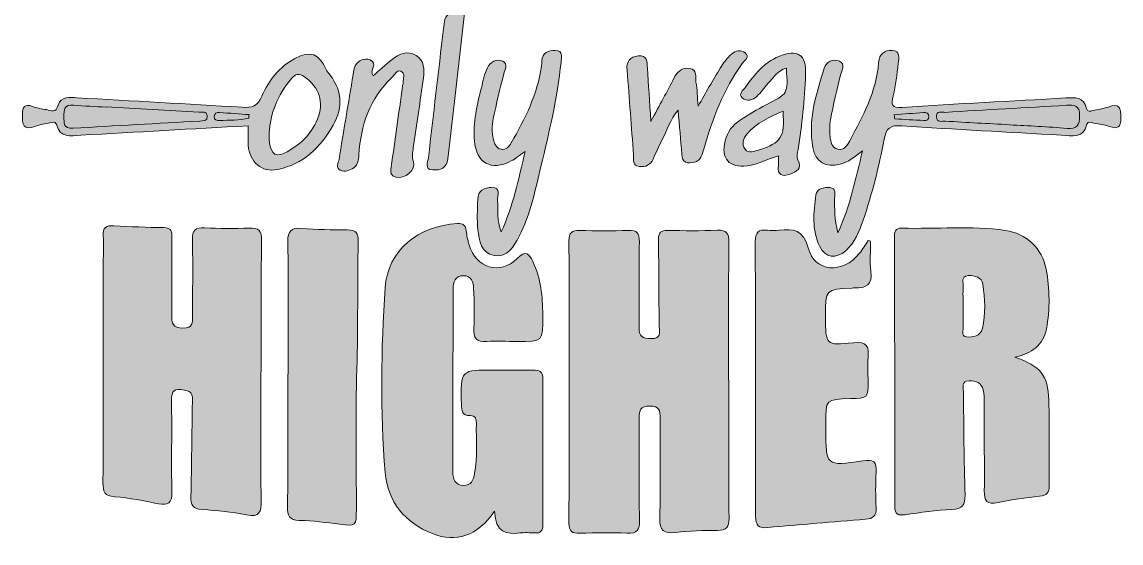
# Model space of a CAD drawing. Extents: x 567 to 1460, y -1404 to -541.
# Drawn here: x 567 to 1460, y -1404 to -980 of the extents above; entities that cross this region are included whole.
import ezdxf

# ---------------------------------------------------------------- set-up
doc = ezdxf.new("R2010")
doc.units = 0
doc.header["$MEASUREMENT"] = 0
doc.layers.add('katman 1', color=7, linetype='Continuous')

# ---------------------------------------------------------------- blocks, each defined once
blk = doc.blocks.new('block 2')
at = {"layer": 'katman 1', "true_color": 0xffffff}
h = blk.add_hatch(color=7, dxfattribs=at)
h.dxf.hatch_style = 2
edge = h.paths.add_edge_path()
edge.add_spline(control_points=[(925.97, -978.09), (921.48, -1017.01), (917.18, -1054.42), (912.82, -1091.83), (911.97, -1099.06), (906.65, -1101.23), (900.58, -1100.73), (893.36, -1100.14), (896.67, -1094.55), (897.09, -1090.85), (901.08, -1055.91), (905.17, -1020.97), (909.35, -986.05), (909.96, -980.94), (909.56, -974.98), (916.22, -972.96), (922.14, -971.16), (927.28, -970.63), (925.97, -978.09)], knot_values=[0, 0, 0, 0, 1, 1, 1, 2, 2, 2, 3, 3, 3, 4, 4, 4, 5, 5, 5, 6, 6, 6, 6], degree=3, periodic=1)
h = blk.add_hatch(color=7, dxfattribs=at)
h.dxf.hatch_style = 2
edge = h.paths.add_edge_path()
edge.add_spline(control_points=[(815.08, -1021.07), (814.63, -1020.56), (814.35, -1019.86), (814.07, -1019.22), (808.32, -1006.21), (801.02, -1003.41), (788.61, -1010.05), (775.87, -1016.87), (767.21, -1027.92), (761.74, -1040.77), (758.23, -1049.01), (753.64, -1050.33), (745.66, -1049.82), (700.99, -1046.98), (656.3, -1044.65), (611.62, -1042.11), (605.48, -1041.76), (598.3, -1040.76), (596.18, -1047.97), (594.17, -1054.77), (590.4, -1052.38), (586.6, -1051.73), (582.76, -1051.06), (578.83, -1050.46), (575.2, -1049.12), (568.56, -1046.67), (567.33, -1049.56), (567.06, -1055.53), (566.69, -1063.77), (567.69, -1069.12), (577.93, -1065.12), (581.52, -1063.71), (585.49, -1063.17), (589.33, -1062.55), (591.12, -1062.27), (593.78, -1060.51), (594.64, -1063.75), (597.61, -1075.06), (606.38, -1072.99), (614.47, -1072.54), (659.82, -1069.97), (705.16, -1067.39), (750.61, -1064.81), (750.61, -1070.94), (750.33, -1075.9), (750.66, -1080.83), (751.57, -1094.18), (761.53, -1103.03), (774.44, -1100.38), (795.27, -1096.09), (809.53, -1082.38), (819.61, -1064.41), (828.14, -1049.22), (826.78, -1034.46), (815.08, -1021.07)], knot_values=[0, 0, 0, 0, 1, 1, 1, 2, 2, 2, 3, 3, 3, 4, 4, 4, 5, 5, 5, 6, 6, 6, 7, 7, 7, 8, 8, 8, 9, 9, 9, 10, 10, 10, 11, 11, 11, 12, 12, 12, 13, 13, 13, 14, 14, 14, 15, 15, 15, 16, 16, 16, 17, 17, 17, 18, 18, 18, 18], degree=3, periodic=1)
edge = h.paths.add_edge_path()
edge.add_spline(control_points=[(806.84, -1059.56), (801.65, -1072.33), (791.89, -1081.07), (779.95, -1087.13), (771.51, -1091.42), (767.29, -1086.39), (767.58, -1070.75), (768.35, -1055.47), (774.41, -1039.98), (785.78, -1026.47), (789.13, -1022.48), (791.93, -1022.01), (796.36, -1025.06), (808.21, -1033.24), (812.42, -1045.85), (806.84, -1059.56)], knot_values=[0, 0, 0, 0, 1, 1, 1, 2, 2, 2, 3, 3, 3, 4, 4, 4, 5, 5, 5, 5], degree=3, periodic=1)
h = blk.add_hatch(color=7, dxfattribs=at)
h.dxf.hatch_style = 2
edge = h.paths.add_edge_path()
edge.add_spline(control_points=[(852.12, -1024.33), (856.99, -1020.05), (862.05, -1015.25), (867.48, -1010.94), (873.33, -1006.31), (880.11, -1003.41), (887.13, -1007.72), (893.81, -1011.8), (893.93, -1019.05), (893, -1025.88), (890.41, -1044.86), (887.43, -1063.79), (884.75, -1082.76), (884.23, -1086.47), (883.46, -1089.89), (884.89, -1094.07), (887.14, -1100.61), (877.65, -1108.49), (870.75, -1106.68), (866.09, -1105.46), (866.23, -1102.25), (866.8, -1098.35), (869.97, -1076.58), (872.95, -1054.78), (875.99, -1032.99), (876.14, -1031.94), (876.53, -1030.88), (876.47, -1029.84), (876.28, -1026.55), (878.79, -1022), (874.52, -1020.43), (871.1, -1019.16), (869.62, -1023.59), (867.39, -1025.68), (849.25, -1042.7), (842.12, -1064.41), (840.49, -1088.5), (840.23, -1092.37), (840.18, -1096.42), (836.35, -1098.93), (832.96, -1101.15), (829.22, -1102.89), (825.4, -1100.85), (821.55, -1098.79), (823.94, -1095.2), (824.42, -1092.25), (828.2, -1069.19), (832.02, -1046.14), (835.87, -1023.09), (836.27, -1020.68), (836.45, -1018), (837.64, -1015.98), (840.29, -1011.51), (845.1, -1009.59), (849.59, -1011.28), (856.89, -1014.03), (848.43, -1020.24), (852.12, -1024.33)], knot_values=[0, 0, 0, 0, 1, 1, 1, 2, 2, 2, 3, 3, 3, 4, 4, 4, 5, 5, 5, 6, 6, 6, 7, 7, 7, 8, 8, 8, 9, 9, 9, 10, 10, 10, 11, 11, 11, 12, 12, 12, 13, 13, 13, 14, 14, 14, 15, 15, 15, 16, 16, 16, 17, 17, 17, 18, 18, 18, 19, 19, 19, 19], degree=3, periodic=1)
h = blk.add_hatch(color=7, dxfattribs=at)
h.dxf.hatch_style = 2
edge = h.paths.add_edge_path()
edge.add_spline(control_points=[(956.31, -1151.15), (965.91, -1129.84), (970.26, -1108.45), (975.74, -1085.74), (971.03, -1088.95), (967.86, -1091.6), (964.29, -1093.47), (948.1, -1101.92), (935.87, -1095.21), (934.47, -1077.03), (933.33, -1062.3), (936.41, -1048.04), (940.13, -1033.91), (941.57, -1028.43), (942.57, -1022.66), (945.06, -1017.66), (947.35, -1013.08), (952.15, -1009.87), (957.48, -1012.44), (962.35, -1014.79), (959.21, -1019.04), (958.3, -1022.72), (955.3, -1034.77), (952.34, -1046.85), (949.79, -1059), (948.63, -1064.56), (948.5, -1070.37), (949.93, -1075.95), (950.8, -1079.34), (951.96, -1083.05), (956.08, -1083.94), (960.43, -1084.88), (962.74, -1081.51), (964.44, -1078.58), (975.7, -1059.19), (985.66, -1039.24), (988.94, -1016.67), (989.15, -1015.27), (989.18, -1013.84), (989.25, -1012.42), (989.57, -1005.35), (994.72, -1003.38), (1000.23, -1003.52), (1006.84, -1003.68), (1005.26, -1009.48), (1004.88, -1013.3), (1001.97, -1041.99), (995.26, -1069.98), (988.54, -1097.93), (983.9, -1117.22), (980.05, -1136.83), (970.73, -1154.65), (966.41, -1162.91), (961.62, -1172.19), (950.45, -1170.23), (939.71, -1168.35), (938.23, -1158.21), (937.31, -1149.35), (936.48, -1141.27), (936.91, -1133.03), (937.11, -1124.87), (937.28, -1117.57), (942.43, -1114.9), (948.6, -1115.06), (956.3, -1115.25), (953.05, -1121.6), (953.32, -1125.6), (953.88, -1133.65), (952.51, -1141.89), (956.31, -1151.15)], knot_values=[0, 0, 0, 0, 1, 1, 1, 2, 2, 2, 3, 3, 3, 4, 4, 4, 5, 5, 5, 6, 6, 6, 7, 7, 7, 8, 8, 8, 9, 9, 9, 10, 10, 10, 11, 11, 11, 12, 12, 12, 13, 13, 13, 14, 14, 14, 15, 15, 15, 16, 16, 16, 17, 17, 17, 18, 18, 18, 19, 19, 19, 20, 20, 20, 21, 21, 21, 22, 22, 22, 23, 23, 23, 23], degree=3, periodic=1)
h = blk.add_hatch(color=7, dxfattribs=at)
h.dxf.hatch_style = 2
edge = h.paths.add_edge_path()
edge.add_spline(control_points=[(1077.95, -1061.24), (1085.13, -1047.82), (1091.13, -1037.04), (1096.67, -1026.03), (1099.39, -1020.61), (1103.31, -1017.48), (1109.24, -1018.2), (1116.13, -1019.04), (1113.79, -1025.31), (1114.52, -1029.33), (1115.59, -1035.22), (1115.68, -1041.28), (1116.32, -1048.89), (1122.71, -1037.79), (1128.22, -1027.76), (1134.2, -1018.02), (1136.77, -1013.83), (1139.93, -1009.85), (1143.51, -1006.49), (1146.51, -1003.67), (1151.29, -1003.07), (1154.41, -1005.55), (1158.73, -1008.97), (1153.86, -1011.81), (1152.11, -1014.26), (1137.04, -1035.39), (1127.93, -1059.18), (1120.86, -1083.87), (1119.57, -1088.4), (1118.68, -1093.13), (1113.25, -1094.41), (1107.79, -1095.69), (1103.39, -1095.37), (1102.96, -1087.89), (1102.31, -1076.54), (1101.11, -1065.22), (1099.99, -1052.07), (1093.64, -1060.08), (1090.86, -1068.62), (1086.88, -1076.4), (1084.29, -1081.44), (1082.15, -1086.72), (1079.73, -1091.85), (1077.49, -1096.62), (1073.53, -1098.54), (1068.46, -1097.96), (1062.52, -1097.28), (1064.14, -1092.36), (1063.86, -1088.82), (1062.02, -1065.78), (1060.51, -1042.71), (1058.49, -1019.69), (1057.86, -1012.41), (1060.94, -1008.82), (1067.63, -1008.08), (1075.21, -1007.24), (1074.81, -1012.83), (1075.11, -1017.96), (1075.88, -1031.41), (1076.86, -1044.85), (1077.95, -1061.24)], knot_values=[0, 0, 0, 0, 1, 1, 1, 2, 2, 2, 3, 3, 3, 4, 4, 4, 5, 5, 5, 6, 6, 6, 7, 7, 7, 8, 8, 8, 9, 9, 9, 10, 10, 10, 11, 11, 11, 12, 12, 12, 13, 13, 13, 14, 14, 14, 15, 15, 15, 16, 16, 16, 17, 17, 17, 18, 18, 18, 19, 19, 19, 20, 20, 20, 20], degree=3, periodic=1)
h = blk.add_hatch(color=7, dxfattribs=at)
h.dxf.hatch_style = 2
edge = h.paths.add_edge_path()
edge.add_spline(control_points=[(1203.65, -1023.28), (1204.36, -1006.88), (1197.14, -1002.04), (1181.83, -1008.46), (1169.88, -1013.48), (1161.98, -1023.17), (1154.82, -1033.43), (1153.04, -1035.98), (1148.45, -1039.11), (1152.27, -1042.39), (1155.72, -1045.35), (1160.65, -1043.99), (1163.96, -1041), (1167.35, -1037.93), (1169.82, -1033.88), (1173, -1030.56), (1177.46, -1025.91), (1180.86, -1019.84), (1188.01, -1017.97), (1189.47, -1039), (1189.39, -1038.84), (1171.49, -1047.85), (1164.23, -1051.51), (1157.25, -1055.79), (1150.46, -1060.27), (1144.39, -1064.27), (1140.05, -1069.81), (1138.23, -1077.12), (1134.63, -1091.5), (1141.54, -1099.26), (1156.19, -1097.43), (1165.11, -1096.31), (1172.9, -1091.77), (1181.65, -1089.23), (1181.65, -1092.06), (1181.93, -1094.56), (1181.6, -1096.97), (1180.48, -1105.17), (1184.68, -1106.53), (1191.05, -1104.07), (1196.02, -1102.14), (1201.22, -1099.93), (1197.44, -1092.45), (1196.32, -1090.23), (1197.13, -1086.83), (1197.59, -1084.05), (1200.92, -1063.92), (1202.77, -1043.64), (1203.65, -1023.28)], knot_values=[0, 0, 0, 0, 1, 1, 1, 2, 2, 2, 3, 3, 3, 4, 4, 4, 5, 5, 5, 6, 6, 6, 7, 7, 7, 8, 8, 8, 9, 9, 9, 10, 10, 10, 11, 11, 11, 12, 12, 12, 13, 13, 13, 14, 14, 14, 15, 15, 15, 16, 16, 16, 16], degree=3, periodic=1)
edge = h.paths.add_edge_path()
edge.add_spline(control_points=[(1165.28, -1084.56), (1161.61, -1085.73), (1157.51, -1087.71), (1154.58, -1083.94), (1151.23, -1079.63), (1153.06, -1075.01), (1156.13, -1071.39), (1163.86, -1062.27), (1174.58, -1057.79), (1185.31, -1052.88), (1186.66, -1074.6), (1184.07, -1078.61), (1165.28, -1084.56)], knot_values=[0, 0, 0, 0, 1, 1, 1, 2, 2, 2, 3, 3, 3, 4, 4, 4, 4], degree=3, periodic=1)
h = blk.add_hatch(color=7, dxfattribs=at)
h.dxf.hatch_style = 2
edge = h.paths.add_edge_path()
edge.add_spline(control_points=[(1229.91, -1151.84), (1240.07, -1129.65), (1244.28, -1107.92), (1250.01, -1085.08), (1243.49, -1090.02), (1238.41, -1094.48), (1231.7, -1096.1), (1219.86, -1098.97), (1211.76, -1094.49), (1209.57, -1082.58), (1205.43, -1060.08), (1212.32, -1038.88), (1218.88, -1017.87), (1220.36, -1013.13), (1225.97, -1009.86), (1231.17, -1012.29), (1236.53, -1014.79), (1232.95, -1019.58), (1232.02, -1023.54), (1229.18, -1035.63), (1226.25, -1047.72), (1223.87, -1059.91), (1223, -1064.36), (1223.16, -1069.12), (1223.57, -1073.67), (1223.96, -1077.92), (1225.08, -1082.73), (1229.88, -1083.88), (1234.96, -1085.08), (1237.53, -1080.68), (1239.51, -1077.01), (1250.29, -1057), (1261.36, -1037), (1262.96, -1013.66), (1263.48, -1006.21), (1267.85, -1003.28), (1273.98, -1003.52), (1280.92, -1003.79), (1279.51, -1009.93), (1279.01, -1014.23), (1278, -1023.05), (1276.93, -1031.94), (1274.78, -1040.52), (1272.94, -1047.82), (1273.58, -1050.41), (1282.18, -1049.86), (1326.53, -1047), (1370.93, -1044.77), (1415.3, -1042.2), (1422.72, -1041.77), (1429.88, -1041.17), (1432.1, -1050.7), (1432.83, -1053.86), (1434.93, -1052.98), (1437.03, -1052.48), (1441.18, -1051.49), (1445.53, -1051.07), (1449.48, -1049.58), (1458.86, -1046.06), (1460.06, -1050.39), (1459.98, -1058.54), (1459.9, -1066.37), (1457.34, -1067.85), (1450.44, -1065.35), (1446.47, -1063.91), (1442.16, -1063.38), (1437.97, -1062.59), (1436, -1062.22), (1433, -1060.97), (1432.36, -1063.61), (1429.35, -1076.01), (1419.89, -1072.88), (1411.72, -1072.43), (1368.4, -1070.05), (1325.07, -1067.83), (1281.8, -1064.84), (1272.56, -1064.2), (1269.17, -1066.74), (1267.49, -1075.75), (1263.33, -1098.09), (1257.78, -1120.16), (1250.39, -1141.69), (1247.26, -1150.78), (1243.68, -1159.76), (1236.24, -1166.37), (1228.4, -1173.33), (1219.64, -1172.16), (1215.1, -1162.87), (1208.55, -1149.48), (1210.12, -1135.03), (1212.09, -1120.96), (1212.82, -1115.81), (1218.67, -1114.73), (1223.4, -1115.09), (1228.75, -1115.5), (1227.33, -1119.98), (1227.28, -1123.36), (1227.13, -1132.15), (1227.07, -1140.93), (1229.91, -1151.84)], knot_values=[0, 0, 0, 0, 1, 1, 1, 2, 2, 2, 3, 3, 3, 4, 4, 4, 5, 5, 5, 6, 6, 6, 7, 7, 7, 8, 8, 8, 9, 9, 9, 10, 10, 10, 11, 11, 11, 12, 12, 12, 13, 13, 13, 14, 14, 14, 15, 15, 15, 16, 16, 16, 17, 17, 17, 18, 18, 18, 19, 19, 19, 20, 20, 20, 21, 21, 21, 22, 22, 22, 23, 23, 23, 24, 24, 24, 25, 25, 25, 26, 26, 26, 27, 27, 27, 28, 28, 28, 29, 29, 29, 30, 30, 30, 31, 31, 31, 32, 32, 32, 33, 33, 33, 33], degree=3, periodic=1)
at = {"layer": 'katman 1', "true_color": 0x209537}
h = blk.add_hatch(color=104, dxfattribs=at)
h.dxf.hatch_style = 2
edge = h.paths.add_edge_path()
edge.add_spline(control_points=[(635.14, -1049.37), (660.29, -1050.84), (685.45, -1052.28), (710.6, -1053.85), (713.1, -1054.01), (716.95, -1052.59), (717.28, -1056.94), (717.6, -1061.16), (714.06, -1060.83), (711.28, -1060.99), (676.91, -1062.95), (642.54, -1064.78), (608.18, -1066.9), (600.27, -1067.39), (600.94, -1062.46), (600.8, -1057.3), (600.64, -1051.72), (601.05, -1047.32), (608.56, -1048.03), (617.39, -1048.86), (626.26, -1049.17), (635.12, -1049.71), (635.12, -1049.59), (635.13, -1049.48), (635.14, -1049.37)], knot_values=[0, 0, 0, 0, 1, 1, 1, 2, 2, 2, 3, 3, 3, 4, 4, 4, 5, 5, 5, 6, 6, 6, 7, 7, 7, 8, 8, 8, 8], degree=3, periodic=1)
at = {"layer": 'katman 1', "true_color": 0x5a5859}
h = blk.add_hatch(color=251, dxfattribs=at)
h.dxf.hatch_style = 2
edge = h.paths.add_edge_path()
edge.add_spline(control_points=[(751.03, -1058.7), (743.28, -1060.63), (735.27, -1060.27), (727.34, -1060.54), (725.17, -1060.61), (722.9, -1060.23), (722.95, -1057.32), (723, -1054.53), (725.12, -1053.95), (727.37, -1054.09), (735.34, -1054.6), (743.3, -1055.22), (751.27, -1055.8), (751.19, -1056.77), (751.11, -1057.73), (751.03, -1058.7)], knot_values=[0, 0, 0, 0, 1, 1, 1, 2, 2, 2, 3, 3, 3, 4, 4, 4, 5, 5, 5, 5], degree=3, periodic=1)
at = {"layer": 'katman 1', "true_color": 0x525252}
h = blk.add_hatch(color=251, dxfattribs=at)
h.dxf.hatch_style = 2
edge = h.paths.add_edge_path()
edge.add_spline(control_points=[(1275.73, -1055.83), (1283.66, -1055.25), (1291.58, -1054.66), (1299.51, -1054.12), (1301.76, -1053.97), (1303.77, -1054.43), (1303.91, -1057.26), (1304.05, -1060.18), (1302.06, -1060.69), (1299.76, -1060.56), (1291.87, -1060.13), (1283.98, -1059.64), (1276.09, -1059.17), (1275.97, -1058.06), (1275.85, -1056.94), (1275.73, -1055.83)], knot_values=[0, 0, 0, 0, 1, 1, 1, 2, 2, 2, 3, 3, 3, 4, 4, 4, 5, 5, 5, 5], degree=3, periodic=1)
at = {"layer": 'katman 1', "true_color": 0x1e9436}
h = blk.add_hatch(color=104, dxfattribs=at)
h.dxf.hatch_style = 2
edge = h.paths.add_edge_path()
edge.add_spline(control_points=[(1369.49, -1063.95), (1352.15, -1063.02), (1334.8, -1062.2), (1317.47, -1061.07), (1314.8, -1060.89), (1310.33, -1062.78), (1310.05, -1057.63), (1309.76, -1052.16), (1314.31, -1054.07), (1316.97, -1053.91), (1349.87, -1051.92), (1382.79, -1050.14), (1415.68, -1048.14), (1422.15, -1047.75), (1426.48, -1048.17), (1426.39, -1056.72), (1426.31, -1064.42), (1424.48, -1067.68), (1416.17, -1066.94), (1400.64, -1065.56), (1385.05, -1064.98), (1369.48, -1064.06), (1369.48, -1064.03), (1369.48, -1063.99), (1369.49, -1063.95)], knot_values=[0, 0, 0, 0, 1, 1, 1, 2, 2, 2, 3, 3, 3, 4, 4, 4, 5, 5, 5, 6, 6, 6, 7, 7, 7, 8, 8, 8, 8], degree=3, periodic=1)
at = {"layer": 'katman 1', "true_color": 0x1c9532}
h = blk.add_hatch(color=104, dxfattribs=at)
h.dxf.hatch_style = 2
edge = h.paths.add_edge_path()
edge.add_spline(control_points=[(760.92, -1264.94), (760.92, -1299.8), (760.71, -1334.66), (761.07, -1369.51), (761.16, -1378.48), (760.22, -1383.47), (749.1, -1381.15), (737.34, -1378.7), (725.22, -1377.52), (713.21, -1376.86), (705.39, -1376.44), (703.83, -1372.89), (703.99, -1366.07), (704.6, -1340.49), (704.83, -1314.9), (705.24, -1289.31), (705.32, -1284.54), (705.62, -1280.75), (698.7, -1279.67), (690.72, -1278.42), (688.05, -1279.71), (688.22, -1288.35), (688.72, -1313.24), (687.99, -1338.15), (688.52, -1363.04), (688.7, -1371.85), (685.2, -1373.37), (677.75, -1372.04), (665.89, -1369.92), (654.04, -1367.34), (642.07, -1366.45), (633.72, -1365.83), (632.51, -1362.22), (632.54, -1355.02), (632.8, -1295.26), (632.74, -1235.5), (632.77, -1175.75), (632.78, -1168.63), (633.14, -1161.5), (632.69, -1154.41), (632.26, -1147.63), (635.18, -1145.75), (641.48, -1146.11), (654.95, -1146.89), (668.45, -1147.47), (681.94, -1147.61), (688.18, -1147.67), (688.63, -1151.04), (688.6, -1155.81), (688.48, -1176.79), (688.69, -1197.78), (688.37, -1218.76), (688.27, -1225.5), (689.37, -1229.05), (697.42, -1229.27), (705.93, -1229.5), (705.4, -1224.85), (705.38, -1219.21), (705.3, -1198.58), (705.7, -1177.94), (705.26, -1157.32), (705.1, -1149.73), (707.62, -1147.47), (715.01, -1147.83), (727.08, -1148.42), (739.21, -1148.53), (751.27, -1147.97), (759.27, -1147.6), (761.52, -1150.21), (761.42, -1158.23), (760.98, -1193.8), (761.23, -1229.37), (761.23, -1264.94), (761.13, -1264.94), (761.02, -1264.94), (760.92, -1264.94)], knot_values=[0, 0, 0, 0, 1, 1, 1, 2, 2, 2, 3, 3, 3, 4, 4, 4, 5, 5, 5, 6, 6, 6, 7, 7, 7, 8, 8, 8, 9, 9, 9, 10, 10, 10, 11, 11, 11, 12, 12, 12, 13, 13, 13, 14, 14, 14, 15, 15, 15, 16, 16, 16, 17, 17, 17, 18, 18, 18, 19, 19, 19, 20, 20, 20, 21, 21, 21, 22, 22, 22, 23, 23, 23, 24, 24, 24, 25, 25, 25, 25], degree=3, periodic=1)
at = {"layer": 'katman 1', "true_color": 0x1c9533}
h = blk.add_hatch(color=104, dxfattribs=at)
h.dxf.hatch_style = 2
edge = h.paths.add_edge_path()
edge.add_spline(control_points=[(782.99, -1266.76), (782.99, -1230.84), (783.24, -1194.92), (782.81, -1159.01), (782.7, -1150.4), (785.51, -1147.63), (793.86, -1148.24), (806.25, -1149.14), (818.69, -1149.69), (831.1, -1149.52), (838.36, -1149.42), (840.17, -1152.19), (840.01, -1158.92), (839.2, -1193.39), (840, -1227.86), (838.92, -1262.34), (837.73, -1300.36), (838.57, -1338.44), (838.5, -1376.49), (838.47, -1390.25), (838.1, -1390.43), (824.93, -1388.8), (814.02, -1387.44), (803.08, -1385.79), (792.14, -1385.6), (783.69, -1385.45), (782.49, -1381.84), (782.56, -1374.51), (782.89, -1338.59), (782.71, -1302.68), (782.71, -1266.76), (782.8, -1266.76), (782.89, -1266.76), (782.99, -1266.76)], knot_values=[0, 0, 0, 0, 1, 1, 1, 2, 2, 2, 3, 3, 3, 4, 4, 4, 5, 5, 5, 6, 6, 6, 7, 7, 7, 8, 8, 8, 9, 9, 9, 10, 10, 10, 11, 11, 11, 11], degree=3, periodic=1)
h = blk.add_hatch(color=104, dxfattribs=at)
h.dxf.hatch_style = 2
edge = h.paths.add_edge_path()
edge.add_spline(control_points=[(950.9, -1378.23), (936.42, -1398.47), (919.9, -1404.03), (900.3, -1396.37), (877.93, -1387.62), (863.93, -1370.57), (861.91, -1346.75), (857.66, -1296.72), (858.64, -1246.53), (861.89, -1196.46), (863.87, -1166.03), (888.83, -1146.13), (920.73, -1144.29), (924.88, -1144.05), (927.44, -1145.42), (927.85, -1150.11), (928.18, -1153.97), (929.04, -1157.83), (930.11, -1161.57), (935.53, -1180.45), (955.4, -1186.58), (969.19, -1172.73), (976.32, -1165.57), (978.86, -1168.85), (981.9, -1175.16), (988.57, -1188.93), (989.86, -1203.7), (990.01, -1218.76), (990.23, -1240.35), (990.41, -1240.35), (969.04, -1240.22), (960.86, -1240.17), (952.62, -1239.5), (944.5, -1240.2), (935.62, -1240.98), (933.65, -1237.21), (934.06, -1229.17), (934.61, -1218.53), (934.31, -1207.81), (933.83, -1197.16), (933.61, -1192.12), (932.22, -1186.67), (925.61, -1186.69), (918.54, -1186.7), (917.1, -1191.89), (917.1, -1197.76), (917.05, -1247.23), (917, -1296.7), (916.96, -1346.17), (916.96, -1352.07), (918.59, -1357.08), (925.57, -1357.25), (931.85, -1357.4), (933.61, -1353.03), (934.59, -1347.52), (936.97, -1334.07), (935.76, -1320.55), (936.04, -1307.06), (936.11, -1303.58), (935.41, -1300.24), (931.11, -1300.36), (924.42, -1300.54), (924.04, -1296.6), (923.9, -1291.39), (923.16, -1263.17), (923.06, -1263.18), (951.19, -1263.42), (961.51, -1263.51), (971.83, -1263.69), (982.15, -1263.55), (987.16, -1263.48), (990.15, -1264.45), (990.13, -1270.49), (989.94, -1310), (989.95, -1349.5), (990.04, -1389.01), (990.05, -1393.96), (988.38, -1396.23), (983.25, -1395.87), (979.35, -1395.59), (975.38, -1395.44), (971.51, -1395.86), (960.52, -1397.04), (951.35, -1395.77), (950.9, -1378.23)], knot_values=[0, 0, 0, 0, 1, 1, 1, 2, 2, 2, 3, 3, 3, 4, 4, 4, 5, 5, 5, 6, 6, 6, 7, 7, 7, 8, 8, 8, 9, 9, 9, 10, 10, 10, 11, 11, 11, 12, 12, 12, 13, 13, 13, 14, 14, 14, 15, 15, 15, 16, 16, 16, 17, 17, 17, 18, 18, 18, 19, 19, 19, 20, 20, 20, 21, 21, 21, 22, 22, 22, 23, 23, 23, 24, 24, 24, 25, 25, 25, 26, 26, 26, 27, 27, 27, 28, 28, 28, 28], degree=3, periodic=1)
h = blk.add_hatch(color=104, dxfattribs=at)
h.dxf.hatch_style = 2
edge = h.paths.add_edge_path()
edge.add_spline(control_points=[(1141.29, -1271.7), (1141.29, -1309.06), (1141.12, -1346.42), (1141.44, -1383.78), (1141.5, -1391.03), (1139.62, -1393.8), (1131.99, -1393.73), (1120.65, -1393.61), (1109.26, -1394.38), (1097.95, -1395.45), (1088.79, -1396.31), (1084.76, -1394.27), (1085.08, -1383.67), (1085.89, -1356.65), (1085.23, -1329.59), (1085.42, -1302.55), (1085.46, -1296.39), (1084.86, -1292.62), (1077, -1292.7), (1069.49, -1292.79), (1068.28, -1295.99), (1068.34, -1302.41), (1068.59, -1330.16), (1068.2, -1357.92), (1068.64, -1385.66), (1068.77, -1393.48), (1066.82, -1396.38), (1058.59, -1395.97), (1045.82, -1395.34), (1032.98, -1395.68), (1020.18, -1396.07), (1014.04, -1396.25), (1011.27, -1394.75), (1011.29, -1387.86), (1011.5, -1311.36), (1011.5, -1234.86), (1011.32, -1158.36), (1011.3, -1151.65), (1013.69, -1149.81), (1020.01, -1149.98), (1033.16, -1150.34), (1046.35, -1150.46), (1059.49, -1149.91), (1066.69, -1149.61), (1068.63, -1152.21), (1068.53, -1159.06), (1068.2, -1182.19), (1068.68, -1205.32), (1068.26, -1228.44), (1068.12, -1236.15), (1070.97, -1237.99), (1078.18, -1237.88), (1086.23, -1237.76), (1084.84, -1233.53), (1084.73, -1228.12), (1084.24, -1204.29), (1084.39, -1180.46), (1084.11, -1156.63), (1084.05, -1151.37), (1086.43, -1149.92), (1091.24, -1149.97), (1104.75, -1150.11), (1118.29, -1150.37), (1131.79, -1149.8), (1139.48, -1149.47), (1141.33, -1152.35), (1141.27, -1159.62), (1140.95, -1196.98), (1141.12, -1234.34), (1141.12, -1271.7), (1141.18, -1271.7), (1141.23, -1271.7), (1141.29, -1271.7)], knot_values=[0, 0, 0, 0, 1, 1, 1, 2, 2, 2, 3, 3, 3, 4, 4, 4, 5, 5, 5, 6, 6, 6, 7, 7, 7, 8, 8, 8, 9, 9, 9, 10, 10, 10, 11, 11, 11, 12, 12, 12, 13, 13, 13, 14, 14, 14, 15, 15, 15, 16, 16, 16, 17, 17, 17, 18, 18, 18, 19, 19, 19, 20, 20, 20, 21, 21, 21, 22, 22, 22, 23, 23, 23, 24, 24, 24, 24], degree=3, periodic=1)
h = blk.add_hatch(color=104, dxfattribs=at)
h.dxf.hatch_style = 2
edge = h.paths.add_edge_path()
edge.add_spline(control_points=[(1256.54, -1158.7), (1256.54, -1166.83), (1255.71, -1175.07), (1256.74, -1183.08), (1258.13, -1193.86), (1253.02, -1196.93), (1243.68, -1196.69), (1242.97, -1196.68), (1242.26, -1196.72), (1241.55, -1196.76), (1219.89, -1197.73), (1219.89, -1197.73), (1219.87, -1220.01), (1219.85, -1242.88), (1219.93, -1243.66), (1242.53, -1241.22), (1253.56, -1240.03), (1255.22, -1244.13), (1254.48, -1253.21), (1253.96, -1259.57), (1254.42, -1266.01), (1254.43, -1272.42), (1254.44, -1286.22), (1254.44, -1286.22), (1240.09, -1286.63), (1219.94, -1287.19), (1219.94, -1287.19), (1219.99, -1307.29), (1220, -1308.72), (1220, -1310.14), (1220.01, -1311.56), (1220.14, -1341.35), (1220.2, -1341.76), (1250.12, -1337.23), (1258.98, -1335.89), (1261.62, -1337.7), (1261.03, -1346.52), (1260.39, -1356.09), (1260.57, -1365.75), (1261.04, -1375.33), (1261.37, -1381.87), (1258.43, -1384.28), (1252.49, -1384.76), (1225.95, -1386.92), (1199.4, -1389.03), (1172.88, -1391.45), (1165.62, -1392.12), (1162.96, -1390.06), (1162.97, -1382.28), (1163.14, -1307.91), (1163.05, -1233.53), (1162.7, -1159.16), (1162.67, -1151.45), (1165.39, -1148.97), (1172.57, -1149.75), (1175.74, -1150.09), (1179, -1150.06), (1182.17, -1149.73), (1193.7, -1148.56), (1201.67, -1149.11), (1205.76, -1164.09), (1211.24, -1184.16), (1233.61, -1185.62), (1247.53, -1168.43), (1250.14, -1165.2), (1252.22, -1161.54), (1254.54, -1158.08), (1255.21, -1158.28), (1255.87, -1158.49), (1256.54, -1158.7)], knot_values=[0, 0, 0, 0, 1, 1, 1, 2, 2, 2, 3, 3, 3, 4, 4, 4, 5, 5, 5, 6, 6, 6, 7, 7, 7, 8, 8, 8, 9, 9, 9, 10, 10, 10, 11, 11, 11, 12, 12, 12, 13, 13, 13, 14, 14, 14, 15, 15, 15, 16, 16, 16, 17, 17, 17, 18, 18, 18, 19, 19, 19, 20, 20, 20, 21, 21, 21, 22, 22, 22, 23, 23, 23, 23], degree=3, periodic=1)
at = {"layer": 'katman 1', "true_color": 0x1c9532}
h = blk.add_hatch(color=104, dxfattribs=at)
h.dxf.hatch_style = 2
edge = h.paths.add_edge_path()
edge.add_spline(control_points=[(1401.32, -1288), (1400.7, -1267.52), (1394.69, -1260.21), (1373.76, -1253), (1387.81, -1249.9), (1396.86, -1243.02), (1399.38, -1230.1), (1402.55, -1213.89), (1402.11, -1197.56), (1399.21, -1181.38), (1396.24, -1164.75), (1382.88, -1152.26), (1366.09, -1149.88), (1338.13, -1145.92), (1310.01, -1148.87), (1281.98, -1148.09), (1276.21, -1147.93), (1275.89, -1151.25), (1275.9, -1155.59), (1276.05, -1228.48), (1276.2, -1301.38), (1276.16, -1374.27), (1276.15, -1380.86), (1278.71, -1381.87), (1284.56, -1381.02), (1297.19, -1379.17), (1309.87, -1377.32), (1322.6, -1376.71), (1331.07, -1376.31), (1333.47, -1373.16), (1333.24, -1365.01), (1332.45, -1336.95), (1332.23, -1308.88), (1331.95, -1280.81), (1331.91, -1277.33), (1330.16, -1272.23), (1336.61, -1272.19), (1341.91, -1272.15), (1346.74, -1273.66), (1348.13, -1279.5), (1348.94, -1282.9), (1348.77, -1286.57), (1348.78, -1290.12), (1348.89, -1313.95), (1349.02, -1337.77), (1348.94, -1361.59), (1348.91, -1369.59), (1350.81, -1373.41), (1360.22, -1371.13), (1371.2, -1368.47), (1382.57, -1367.17), (1393.84, -1366.03), (1399.75, -1365.42), (1401.79, -1363.1), (1401.73, -1357.34), (1401.48, -1334.23), (1402.01, -1311.1), (1401.32, -1288)], knot_values=[0, 0, 0, 0, 1, 1, 1, 2, 2, 2, 3, 3, 3, 4, 4, 4, 5, 5, 5, 6, 6, 6, 7, 7, 7, 8, 8, 8, 9, 9, 9, 10, 10, 10, 11, 11, 11, 12, 12, 12, 13, 13, 13, 14, 14, 14, 15, 15, 15, 16, 16, 16, 17, 17, 17, 18, 18, 18, 19, 19, 19, 19], degree=3, periodic=1)
edge = h.paths.add_edge_path()
edge.add_spline(control_points=[(1347.35, -1229.48), (1345.85, -1236.15), (1339.5, -1236.87), (1334.52, -1236.47), (1329.5, -1236.06), (1332.1, -1230.76), (1331.85, -1227.65), (1331.45, -1222.36), (1331.74, -1217.02), (1331.74, -1211.7), (1331.73, -1211.7), (1331.71, -1211.7), (1331.7, -1211.7), (1331.7, -1206.38), (1331.43, -1201.04), (1331.8, -1195.74), (1332.03, -1192.36), (1329.59, -1187.19), (1335.94, -1186.66), (1341.39, -1186.2), (1346.83, -1188.25), (1347.72, -1193.62), (1349.67, -1205.48), (1350.02, -1217.61), (1347.35, -1229.48)], knot_values=[0, 0, 0, 0, 1, 1, 1, 2, 2, 2, 3, 3, 3, 4, 4, 4, 5, 5, 5, 6, 6, 6, 7, 7, 7, 8, 8, 8, 8], degree=3, periodic=1)
at = {"layer": 'katman 1', "lineweight": 0}
for points, knots in [([(925.97, -978.09), (921.48, -1017.01), (917.18, -1054.42), (912.82, -1091.83), (911.97, -1099.06), (906.65, -1101.23), (900.58, -1100.73), (893.36, -1100.14), (896.67, -1094.55), (897.09, -1090.85), (901.08, -1055.91), (905.17, -1020.97), (909.35, -986.05), (909.96, -980.94), (909.56, -974.98), (916.22, -972.96), (922.14, -971.16), (927.28, -970.63), (925.97, -978.09)], [0, 0, 0, 0, 1, 1, 1, 2, 2, 2, 3, 3, 3, 4, 4, 4, 5, 5, 5, 6, 6, 6, 6]), ([(815.08, -1021.07), (814.63, -1020.56), (814.35, -1019.86), (814.07, -1019.22), (808.32, -1006.21), (801.02, -1003.41), (788.61, -1010.05), (775.87, -1016.87), (767.21, -1027.92), (761.74, -1040.77), (758.23, -1049.01), (753.64, -1050.33), (745.66, -1049.82), (700.99, -1046.98), (656.3, -1044.65), (611.62, -1042.11), (605.48, -1041.76), (598.3, -1040.76), (596.18, -1047.97), (594.17, -1054.77), (590.4, -1052.38), (586.6, -1051.73), (582.76, -1051.06), (578.83, -1050.46), (575.2, -1049.12), (568.56, -1046.67), (567.33, -1049.56), (567.06, -1055.53), (566.69, -1063.77), (567.69, -1069.12), (577.93, -1065.12), (581.52, -1063.71), (585.49, -1063.17), (589.33, -1062.55), (591.12, -1062.27), (593.78, -1060.51), (594.64, -1063.75), (597.61, -1075.06), (606.38, -1072.99), (614.47, -1072.54), (659.82, -1069.97), (705.16, -1067.39), (750.61, -1064.81), (750.61, -1070.94), (750.33, -1075.9), (750.66, -1080.83), (751.57, -1094.18), (761.53, -1103.03), (774.44, -1100.38), (795.27, -1096.09), (809.53, -1082.38), (819.61, -1064.41), (828.14, -1049.22), (826.78, -1034.46), (815.08, -1021.07)], [0, 0, 0, 0, 1, 1, 1, 2, 2, 2, 3, 3, 3, 4, 4, 4, 5, 5, 5, 6, 6, 6, 7, 7, 7, 8, 8, 8, 9, 9, 9, 10, 10, 10, 11, 11, 11, 12, 12, 12, 13, 13, 13, 14, 14, 14, 15, 15, 15, 16, 16, 16, 17, 17, 17, 18, 18, 18, 18]), ([(852.12, -1024.33), (856.99, -1020.05), (862.05, -1015.25), (867.48, -1010.94), (873.33, -1006.31), (880.11, -1003.41), (887.13, -1007.72), (893.81, -1011.8), (893.93, -1019.05), (893, -1025.88), (890.41, -1044.86), (887.43, -1063.79), (884.75, -1082.76), (884.23, -1086.47), (883.46, -1089.89), (884.89, -1094.07), (887.14, -1100.61), (877.65, -1108.49), (870.75, -1106.68), (866.09, -1105.46), (866.23, -1102.25), (866.8, -1098.35), (869.97, -1076.58), (872.95, -1054.78), (875.99, -1032.99), (876.14, -1031.94), (876.53, -1030.88), (876.47, -1029.84), (876.28, -1026.55), (878.79, -1022), (874.52, -1020.43), (871.1, -1019.16), (869.62, -1023.59), (867.39, -1025.68), (849.25, -1042.7), (842.12, -1064.41), (840.49, -1088.5), (840.23, -1092.37), (840.18, -1096.42), (836.35, -1098.93), (832.96, -1101.15), (829.22, -1102.89), (825.4, -1100.85), (821.55, -1098.79), (823.94, -1095.2), (824.42, -1092.25), (828.2, -1069.19), (832.02, -1046.14), (835.87, -1023.09), (836.27, -1020.68), (836.45, -1018), (837.64, -1015.98), (840.29, -1011.51), (845.1, -1009.59), (849.59, -1011.28), (856.89, -1014.03), (848.43, -1020.24), (852.12, -1024.33)], [0, 0, 0, 0, 1, 1, 1, 2, 2, 2, 3, 3, 3, 4, 4, 4, 5, 5, 5, 6, 6, 6, 7, 7, 7, 8, 8, 8, 9, 9, 9, 10, 10, 10, 11, 11, 11, 12, 12, 12, 13, 13, 13, 14, 14, 14, 15, 15, 15, 16, 16, 16, 17, 17, 17, 18, 18, 18, 19, 19, 19, 19]), ([(956.31, -1151.15), (965.91, -1129.84), (970.26, -1108.45), (975.74, -1085.74), (971.03, -1088.95), (967.86, -1091.6), (964.29, -1093.47), (948.1, -1101.92), (935.87, -1095.21), (934.47, -1077.03), (933.33, -1062.3), (936.41, -1048.04), (940.13, -1033.91), (941.57, -1028.43), (942.57, -1022.66), (945.06, -1017.66), (947.35, -1013.08), (952.15, -1009.87), (957.48, -1012.44), (962.35, -1014.79), (959.21, -1019.04), (958.3, -1022.72), (955.3, -1034.77), (952.34, -1046.85), (949.79, -1059), (948.63, -1064.56), (948.5, -1070.37), (949.93, -1075.95), (950.8, -1079.34), (951.96, -1083.05), (956.08, -1083.94), (960.43, -1084.88), (962.74, -1081.51), (964.44, -1078.58), (975.7, -1059.19), (985.66, -1039.24), (988.94, -1016.67), (989.15, -1015.27), (989.18, -1013.84), (989.25, -1012.42), (989.57, -1005.35), (994.72, -1003.38), (1000.23, -1003.52), (1006.84, -1003.68), (1005.26, -1009.48), (1004.88, -1013.3), (1001.97, -1041.99), (995.26, -1069.98), (988.54, -1097.93), (983.9, -1117.22), (980.05, -1136.83), (970.73, -1154.65), (966.41, -1162.91), (961.62, -1172.19), (950.45, -1170.23), (939.71, -1168.35), (938.23, -1158.21), (937.31, -1149.35), (936.48, -1141.27), (936.91, -1133.03), (937.11, -1124.87), (937.28, -1117.57), (942.43, -1114.9), (948.6, -1115.06), (956.3, -1115.25), (953.05, -1121.6), (953.32, -1125.6), (953.88, -1133.65), (952.51, -1141.89), (956.31, -1151.15)], [0, 0, 0, 0, 1, 1, 1, 2, 2, 2, 3, 3, 3, 4, 4, 4, 5, 5, 5, 6, 6, 6, 7, 7, 7, 8, 8, 8, 9, 9, 9, 10, 10, 10, 11, 11, 11, 12, 12, 12, 13, 13, 13, 14, 14, 14, 15, 15, 15, 16, 16, 16, 17, 17, 17, 18, 18, 18, 19, 19, 19, 20, 20, 20, 21, 21, 21, 22, 22, 22, 23, 23, 23, 23]), ([(1077.95, -1061.24), (1085.13, -1047.82), (1091.13, -1037.04), (1096.67, -1026.03), (1099.39, -1020.61), (1103.31, -1017.48), (1109.24, -1018.2), (1116.13, -1019.04), (1113.79, -1025.31), (1114.52, -1029.33), (1115.59, -1035.22), (1115.68, -1041.28), (1116.32, -1048.89), (1122.71, -1037.79), (1128.22, -1027.76), (1134.2, -1018.02), (1136.77, -1013.83), (1139.93, -1009.85), (1143.51, -1006.49), (1146.51, -1003.67), (1151.29, -1003.07), (1154.41, -1005.55), (1158.73, -1008.97), (1153.86, -1011.81), (1152.11, -1014.26), (1137.04, -1035.39), (1127.93, -1059.18), (1120.86, -1083.87), (1119.57, -1088.4), (1118.68, -1093.13), (1113.25, -1094.41), (1107.79, -1095.69), (1103.39, -1095.37), (1102.96, -1087.89), (1102.31, -1076.54), (1101.11, -1065.22), (1099.99, -1052.07), (1093.64, -1060.08), (1090.86, -1068.62), (1086.88, -1076.4), (1084.29, -1081.44), (1082.15, -1086.72), (1079.73, -1091.85), (1077.49, -1096.62), (1073.53, -1098.54), (1068.46, -1097.96), (1062.52, -1097.28), (1064.14, -1092.36), (1063.86, -1088.82), (1062.02, -1065.78), (1060.51, -1042.71), (1058.49, -1019.69), (1057.86, -1012.41), (1060.94, -1008.82), (1067.63, -1008.08), (1075.21, -1007.24), (1074.81, -1012.83), (1075.11, -1017.96), (1075.88, -1031.41), (1076.86, -1044.85), (1077.95, -1061.24)], [0, 0, 0, 0, 1, 1, 1, 2, 2, 2, 3, 3, 3, 4, 4, 4, 5, 5, 5, 6, 6, 6, 7, 7, 7, 8, 8, 8, 9, 9, 9, 10, 10, 10, 11, 11, 11, 12, 12, 12, 13, 13, 13, 14, 14, 14, 15, 15, 15, 16, 16, 16, 17, 17, 17, 18, 18, 18, 19, 19, 19, 20, 20, 20, 20]), ([(1203.65, -1023.28), (1204.36, -1006.88), (1197.14, -1002.04), (1181.83, -1008.46), (1169.88, -1013.48), (1161.98, -1023.17), (1154.82, -1033.43), (1153.04, -1035.98), (1148.45, -1039.11), (1152.27, -1042.39), (1155.72, -1045.35), (1160.65, -1043.99), (1163.96, -1041), (1167.35, -1037.93), (1169.82, -1033.88), (1173, -1030.56), (1177.46, -1025.91), (1180.86, -1019.84), (1188.01, -1017.97), (1189.47, -1039), (1189.39, -1038.84), (1171.49, -1047.85), (1164.23, -1051.51), (1157.25, -1055.79), (1150.46, -1060.27), (1144.39, -1064.27), (1140.05, -1069.81), (1138.23, -1077.12), (1134.63, -1091.5), (1141.54, -1099.26), (1156.19, -1097.43), (1165.11, -1096.31), (1172.9, -1091.77), (1181.65, -1089.23), (1181.65, -1092.06), (1181.93, -1094.56), (1181.6, -1096.97), (1180.48, -1105.17), (1184.68, -1106.53), (1191.05, -1104.07), (1196.02, -1102.14), (1201.22, -1099.93), (1197.44, -1092.45), (1196.32, -1090.23), (1197.13, -1086.83), (1197.59, -1084.05), (1200.92, -1063.92), (1202.77, -1043.64), (1203.65, -1023.28)], [0, 0, 0, 0, 1, 1, 1, 2, 2, 2, 3, 3, 3, 4, 4, 4, 5, 5, 5, 6, 6, 6, 7, 7, 7, 8, 8, 8, 9, 9, 9, 10, 10, 10, 11, 11, 11, 12, 12, 12, 13, 13, 13, 14, 14, 14, 15, 15, 15, 16, 16, 16, 16]), ([(1229.91, -1151.84), (1240.07, -1129.65), (1244.28, -1107.92), (1250.01, -1085.08), (1243.49, -1090.02), (1238.41, -1094.48), (1231.7, -1096.1), (1219.86, -1098.97), (1211.76, -1094.49), (1209.57, -1082.58), (1205.43, -1060.08), (1212.32, -1038.88), (1218.88, -1017.87), (1220.36, -1013.13), (1225.97, -1009.86), (1231.17, -1012.29), (1236.53, -1014.79), (1232.95, -1019.58), (1232.02, -1023.54), (1229.18, -1035.63), (1226.25, -1047.72), (1223.87, -1059.91), (1223, -1064.36), (1223.16, -1069.12), (1223.57, -1073.67), (1223.96, -1077.92), (1225.08, -1082.73), (1229.88, -1083.88), (1234.96, -1085.08), (1237.53, -1080.68), (1239.51, -1077.01), (1250.29, -1057), (1261.36, -1037), (1262.96, -1013.66), (1263.48, -1006.21), (1267.85, -1003.28), (1273.98, -1003.52), (1280.92, -1003.79), (1279.51, -1009.93), (1279.01, -1014.23), (1278, -1023.05), (1276.93, -1031.94), (1274.78, -1040.52), (1272.94, -1047.82), (1273.58, -1050.41), (1282.18, -1049.86), (1326.53, -1047), (1370.93, -1044.77), (1415.3, -1042.2), (1422.72, -1041.77), (1429.88, -1041.17), (1432.1, -1050.7), (1432.83, -1053.86), (1434.93, -1052.98), (1437.03, -1052.48), (1441.18, -1051.49), (1445.53, -1051.07), (1449.48, -1049.58), (1458.86, -1046.06), (1460.06, -1050.39), (1459.98, -1058.54), (1459.9, -1066.37), (1457.34, -1067.85), (1450.44, -1065.35), (1446.47, -1063.91), (1442.16, -1063.38), (1437.97, -1062.59), (1436, -1062.22), (1433, -1060.97), (1432.36, -1063.61), (1429.35, -1076.01), (1419.89, -1072.88), (1411.72, -1072.43), (1368.4, -1070.05), (1325.07, -1067.83), (1281.8, -1064.84), (1272.56, -1064.2), (1269.17, -1066.74), (1267.49, -1075.75), (1263.33, -1098.09), (1257.78, -1120.16), (1250.39, -1141.69), (1247.26, -1150.78), (1243.68, -1159.76), (1236.24, -1166.37), (1228.4, -1173.33), (1219.64, -1172.16), (1215.1, -1162.87), (1208.55, -1149.48), (1210.12, -1135.03), (1212.09, -1120.96), (1212.82, -1115.81), (1218.67, -1114.73), (1223.4, -1115.09), (1228.75, -1115.5), (1227.33, -1119.98), (1227.28, -1123.36), (1227.13, -1132.15), (1227.07, -1140.93), (1229.91, -1151.84)], [0, 0, 0, 0, 1, 1, 1, 2, 2, 2, 3, 3, 3, 4, 4, 4, 5, 5, 5, 6, 6, 6, 7, 7, 7, 8, 8, 8, 9, 9, 9, 10, 10, 10, 11, 11, 11, 12, 12, 12, 13, 13, 13, 14, 14, 14, 15, 15, 15, 16, 16, 16, 17, 17, 17, 18, 18, 18, 19, 19, 19, 20, 20, 20, 21, 21, 21, 22, 22, 22, 23, 23, 23, 24, 24, 24, 25, 25, 25, 26, 26, 26, 27, 27, 27, 28, 28, 28, 29, 29, 29, 30, 30, 30, 31, 31, 31, 32, 32, 32, 33, 33, 33, 33]), ([(806.84, -1059.56), (801.65, -1072.33), (791.89, -1081.07), (779.95, -1087.13), (771.51, -1091.42), (767.29, -1086.39), (767.58, -1070.75), (768.35, -1055.47), (774.41, -1039.98), (785.78, -1026.47), (789.13, -1022.48), (791.93, -1022.01), (796.36, -1025.06), (808.21, -1033.24), (812.42, -1045.85), (806.84, -1059.56)], [0, 0, 0, 0, 1, 1, 1, 2, 2, 2, 3, 3, 3, 4, 4, 4, 5, 5, 5, 5]), ([(635.14, -1049.37), (660.29, -1050.84), (685.45, -1052.28), (710.6, -1053.85), (713.1, -1054.01), (716.95, -1052.59), (717.28, -1056.94), (717.6, -1061.16), (714.06, -1060.83), (711.28, -1060.99), (676.91, -1062.95), (642.54, -1064.78), (608.18, -1066.9), (600.27, -1067.39), (600.94, -1062.46), (600.8, -1057.3), (600.64, -1051.72), (601.05, -1047.32), (608.56, -1048.03), (617.39, -1048.86), (626.26, -1049.17), (635.12, -1049.71), (635.12, -1049.59), (635.13, -1049.48), (635.14, -1049.37)], [0, 0, 0, 0, 1, 1, 1, 2, 2, 2, 3, 3, 3, 4, 4, 4, 5, 5, 5, 6, 6, 6, 7, 7, 7, 8, 8, 8, 8]), ([(751.03, -1058.7), (743.28, -1060.63), (735.27, -1060.27), (727.34, -1060.54), (725.17, -1060.61), (722.9, -1060.23), (722.95, -1057.32), (723, -1054.53), (725.12, -1053.95), (727.37, -1054.09), (735.34, -1054.6), (743.3, -1055.22), (751.27, -1055.8), (751.19, -1056.77), (751.11, -1057.73), (751.03, -1058.7)], [0, 0, 0, 0, 1, 1, 1, 2, 2, 2, 3, 3, 3, 4, 4, 4, 5, 5, 5, 5]), ([(1165.28, -1084.56), (1161.61, -1085.73), (1157.51, -1087.71), (1154.58, -1083.94), (1151.23, -1079.63), (1153.06, -1075.01), (1156.13, -1071.39), (1163.86, -1062.27), (1174.58, -1057.79), (1185.31, -1052.88), (1186.66, -1074.6), (1184.07, -1078.61), (1165.28, -1084.56)], [0, 0, 0, 0, 1, 1, 1, 2, 2, 2, 3, 3, 3, 4, 4, 4, 4]), ([(1275.73, -1055.83), (1283.66, -1055.25), (1291.58, -1054.66), (1299.51, -1054.12), (1301.76, -1053.97), (1303.77, -1054.43), (1303.91, -1057.26), (1304.05, -1060.18), (1302.06, -1060.69), (1299.76, -1060.56), (1291.87, -1060.13), (1283.98, -1059.64), (1276.09, -1059.17), (1275.97, -1058.06), (1275.85, -1056.94), (1275.73, -1055.83)], [0, 0, 0, 0, 1, 1, 1, 2, 2, 2, 3, 3, 3, 4, 4, 4, 5, 5, 5, 5]), ([(1369.49, -1063.95), (1352.15, -1063.02), (1334.8, -1062.2), (1317.47, -1061.07), (1314.8, -1060.89), (1310.33, -1062.78), (1310.05, -1057.63), (1309.76, -1052.16), (1314.31, -1054.07), (1316.97, -1053.91), (1349.87, -1051.92), (1382.79, -1050.14), (1415.68, -1048.14), (1422.15, -1047.75), (1426.48, -1048.17), (1426.39, -1056.72), (1426.31, -1064.42), (1424.48, -1067.68), (1416.17, -1066.94), (1400.64, -1065.56), (1385.05, -1064.98), (1369.48, -1064.06), (1369.48, -1064.03), (1369.48, -1063.99), (1369.49, -1063.95)], [0, 0, 0, 0, 1, 1, 1, 2, 2, 2, 3, 3, 3, 4, 4, 4, 5, 5, 5, 6, 6, 6, 7, 7, 7, 8, 8, 8, 8]), ([(760.92, -1264.94), (760.92, -1299.8), (760.71, -1334.66), (761.07, -1369.51), (761.16, -1378.48), (760.22, -1383.47), (749.1, -1381.15), (737.34, -1378.7), (725.22, -1377.52), (713.21, -1376.86), (705.39, -1376.44), (703.83, -1372.89), (703.99, -1366.07), (704.6, -1340.49), (704.83, -1314.9), (705.24, -1289.31), (705.32, -1284.54), (705.62, -1280.75), (698.7, -1279.67), (690.72, -1278.42), (688.05, -1279.71), (688.22, -1288.35), (688.72, -1313.24), (687.99, -1338.15), (688.52, -1363.04), (688.7, -1371.85), (685.2, -1373.37), (677.75, -1372.04), (665.89, -1369.92), (654.04, -1367.34), (642.07, -1366.45), (633.72, -1365.83), (632.51, -1362.22), (632.54, -1355.02), (632.8, -1295.26), (632.74, -1235.5), (632.77, -1175.75), (632.78, -1168.63), (633.14, -1161.5), (632.69, -1154.41), (632.26, -1147.63), (635.18, -1145.75), (641.48, -1146.11), (654.95, -1146.89), (668.45, -1147.47), (681.94, -1147.61), (688.18, -1147.67), (688.63, -1151.04), (688.6, -1155.81), (688.48, -1176.79), (688.69, -1197.78), (688.37, -1218.76), (688.27, -1225.5), (689.37, -1229.05), (697.42, -1229.27), (705.93, -1229.5), (705.4, -1224.85), (705.38, -1219.21), (705.3, -1198.58), (705.7, -1177.94), (705.26, -1157.32), (705.1, -1149.73), (707.62, -1147.47), (715.01, -1147.83), (727.08, -1148.42), (739.21, -1148.53), (751.27, -1147.97), (759.27, -1147.6), (761.52, -1150.21), (761.42, -1158.23), (760.98, -1193.8), (761.23, -1229.37), (761.23, -1264.94), (761.13, -1264.94), (761.02, -1264.94), (760.92, -1264.94)], [0, 0, 0, 0, 1, 1, 1, 2, 2, 2, 3, 3, 3, 4, 4, 4, 5, 5, 5, 6, 6, 6, 7, 7, 7, 8, 8, 8, 9, 9, 9, 10, 10, 10, 11, 11, 11, 12, 12, 12, 13, 13, 13, 14, 14, 14, 15, 15, 15, 16, 16, 16, 17, 17, 17, 18, 18, 18, 19, 19, 19, 20, 20, 20, 21, 21, 21, 22, 22, 22, 23, 23, 23, 24, 24, 24, 25, 25, 25, 25]), ([(782.99, -1266.76), (782.99, -1230.84), (783.24, -1194.92), (782.81, -1159.01), (782.7, -1150.4), (785.51, -1147.63), (793.86, -1148.24), (806.25, -1149.14), (818.69, -1149.69), (831.1, -1149.52), (838.36, -1149.42), (840.17, -1152.19), (840.01, -1158.92), (839.2, -1193.39), (840, -1227.86), (838.92, -1262.34), (837.73, -1300.36), (838.57, -1338.44), (838.5, -1376.49), (838.47, -1390.25), (838.1, -1390.43), (824.93, -1388.8), (814.02, -1387.44), (803.08, -1385.79), (792.14, -1385.6), (783.69, -1385.45), (782.49, -1381.84), (782.56, -1374.51), (782.89, -1338.59), (782.71, -1302.68), (782.71, -1266.76), (782.8, -1266.76), (782.89, -1266.76), (782.99, -1266.76)], [0, 0, 0, 0, 1, 1, 1, 2, 2, 2, 3, 3, 3, 4, 4, 4, 5, 5, 5, 6, 6, 6, 7, 7, 7, 8, 8, 8, 9, 9, 9, 10, 10, 10, 11, 11, 11, 11]), ([(950.9, -1378.23), (936.42, -1398.47), (919.9, -1404.03), (900.3, -1396.37), (877.93, -1387.62), (863.93, -1370.57), (861.91, -1346.75), (857.66, -1296.72), (858.64, -1246.53), (861.89, -1196.46), (863.87, -1166.03), (888.83, -1146.13), (920.73, -1144.29), (924.88, -1144.05), (927.44, -1145.42), (927.85, -1150.11), (928.18, -1153.97), (929.04, -1157.83), (930.11, -1161.57), (935.53, -1180.45), (955.4, -1186.58), (969.19, -1172.73), (976.32, -1165.57), (978.86, -1168.85), (981.9, -1175.16), (988.57, -1188.93), (989.86, -1203.7), (990.01, -1218.76), (990.23, -1240.35), (990.41, -1240.35), (969.04, -1240.22), (960.86, -1240.17), (952.62, -1239.5), (944.5, -1240.2), (935.62, -1240.98), (933.65, -1237.21), (934.06, -1229.17), (934.61, -1218.53), (934.31, -1207.81), (933.83, -1197.16), (933.61, -1192.12), (932.22, -1186.67), (925.61, -1186.69), (918.54, -1186.7), (917.1, -1191.89), (917.1, -1197.76), (917.05, -1247.23), (917, -1296.7), (916.96, -1346.17), (916.96, -1352.07), (918.59, -1357.08), (925.57, -1357.25), (931.85, -1357.4), (933.61, -1353.03), (934.59, -1347.52), (936.97, -1334.07), (935.76, -1320.55), (936.04, -1307.06), (936.11, -1303.58), (935.41, -1300.24), (931.11, -1300.36), (924.42, -1300.54), (924.04, -1296.6), (923.9, -1291.39), (923.16, -1263.17), (923.06, -1263.18), (951.19, -1263.42), (961.51, -1263.51), (971.83, -1263.69), (982.15, -1263.55), (987.16, -1263.48), (990.15, -1264.45), (990.13, -1270.49), (989.94, -1310), (989.95, -1349.5), (990.04, -1389.01), (990.05, -1393.96), (988.38, -1396.23), (983.25, -1395.87), (979.35, -1395.59), (975.38, -1395.44), (971.51, -1395.86), (960.52, -1397.04), (951.35, -1395.77), (950.9, -1378.23)], [0, 0, 0, 0, 1, 1, 1, 2, 2, 2, 3, 3, 3, 4, 4, 4, 5, 5, 5, 6, 6, 6, 7, 7, 7, 8, 8, 8, 9, 9, 9, 10, 10, 10, 11, 11, 11, 12, 12, 12, 13, 13, 13, 14, 14, 14, 15, 15, 15, 16, 16, 16, 17, 17, 17, 18, 18, 18, 19, 19, 19, 20, 20, 20, 21, 21, 21, 22, 22, 22, 23, 23, 23, 24, 24, 24, 25, 25, 25, 26, 26, 26, 27, 27, 27, 28, 28, 28, 28]), ([(1141.29, -1271.7), (1141.29, -1309.06), (1141.12, -1346.42), (1141.44, -1383.78), (1141.5, -1391.03), (1139.62, -1393.8), (1131.99, -1393.73), (1120.65, -1393.61), (1109.26, -1394.38), (1097.95, -1395.45), (1088.79, -1396.31), (1084.76, -1394.27), (1085.08, -1383.67), (1085.89, -1356.65), (1085.23, -1329.59), (1085.42, -1302.55), (1085.46, -1296.39), (1084.86, -1292.62), (1077, -1292.7), (1069.49, -1292.79), (1068.28, -1295.99), (1068.34, -1302.41), (1068.59, -1330.16), (1068.2, -1357.92), (1068.64, -1385.66), (1068.77, -1393.48), (1066.82, -1396.38), (1058.59, -1395.97), (1045.82, -1395.34), (1032.98, -1395.68), (1020.18, -1396.07), (1014.04, -1396.25), (1011.27, -1394.75), (1011.29, -1387.86), (1011.5, -1311.36), (1011.5, -1234.86), (1011.32, -1158.36), (1011.3, -1151.65), (1013.69, -1149.81), (1020.01, -1149.98), (1033.16, -1150.34), (1046.35, -1150.46), (1059.49, -1149.91), (1066.69, -1149.61), (1068.63, -1152.21), (1068.53, -1159.06), (1068.2, -1182.19), (1068.68, -1205.32), (1068.26, -1228.44), (1068.12, -1236.15), (1070.97, -1237.99), (1078.18, -1237.88), (1086.23, -1237.76), (1084.84, -1233.53), (1084.73, -1228.12), (1084.24, -1204.29), (1084.39, -1180.46), (1084.11, -1156.63), (1084.05, -1151.37), (1086.43, -1149.92), (1091.24, -1149.97), (1104.75, -1150.11), (1118.29, -1150.37), (1131.79, -1149.8), (1139.48, -1149.47), (1141.33, -1152.35), (1141.27, -1159.62), (1140.95, -1196.98), (1141.12, -1234.34), (1141.12, -1271.7), (1141.18, -1271.7), (1141.23, -1271.7), (1141.29, -1271.7)], [0, 0, 0, 0, 1, 1, 1, 2, 2, 2, 3, 3, 3, 4, 4, 4, 5, 5, 5, 6, 6, 6, 7, 7, 7, 8, 8, 8, 9, 9, 9, 10, 10, 10, 11, 11, 11, 12, 12, 12, 13, 13, 13, 14, 14, 14, 15, 15, 15, 16, 16, 16, 17, 17, 17, 18, 18, 18, 19, 19, 19, 20, 20, 20, 21, 21, 21, 22, 22, 22, 23, 23, 23, 24, 24, 24, 24]), ([(1256.54, -1158.7), (1256.54, -1166.83), (1255.71, -1175.07), (1256.74, -1183.08), (1258.13, -1193.86), (1253.02, -1196.93), (1243.68, -1196.69), (1242.97, -1196.68), (1242.26, -1196.72), (1241.55, -1196.76), (1219.89, -1197.73), (1219.89, -1197.73), (1219.87, -1220.01), (1219.85, -1242.88), (1219.93, -1243.66), (1242.53, -1241.22), (1253.56, -1240.03), (1255.22, -1244.13), (1254.48, -1253.21), (1253.96, -1259.57), (1254.42, -1266.01), (1254.43, -1272.42), (1254.44, -1286.22), (1254.44, -1286.22), (1240.09, -1286.63), (1219.94, -1287.19), (1219.94, -1287.19), (1219.99, -1307.29), (1220, -1308.72), (1220, -1310.14), (1220.01, -1311.56), (1220.14, -1341.35), (1220.2, -1341.76), (1250.12, -1337.23), (1258.98, -1335.89), (1261.62, -1337.7), (1261.03, -1346.52), (1260.39, -1356.09), (1260.57, -1365.75), (1261.04, -1375.33), (1261.37, -1381.87), (1258.43, -1384.28), (1252.49, -1384.76), (1225.95, -1386.92), (1199.4, -1389.03), (1172.88, -1391.45), (1165.62, -1392.12), (1162.96, -1390.06), (1162.97, -1382.28), (1163.14, -1307.91), (1163.05, -1233.53), (1162.7, -1159.16), (1162.67, -1151.45), (1165.39, -1148.97), (1172.57, -1149.75), (1175.74, -1150.09), (1179, -1150.06), (1182.17, -1149.73), (1193.7, -1148.56), (1201.67, -1149.11), (1205.76, -1164.09), (1211.24, -1184.16), (1233.61, -1185.62), (1247.53, -1168.43), (1250.14, -1165.2), (1252.22, -1161.54), (1254.54, -1158.08), (1255.21, -1158.28), (1255.87, -1158.49), (1256.54, -1158.7)], [0, 0, 0, 0, 1, 1, 1, 2, 2, 2, 3, 3, 3, 4, 4, 4, 5, 5, 5, 6, 6, 6, 7, 7, 7, 8, 8, 8, 9, 9, 9, 10, 10, 10, 11, 11, 11, 12, 12, 12, 13, 13, 13, 14, 14, 14, 15, 15, 15, 16, 16, 16, 17, 17, 17, 18, 18, 18, 19, 19, 19, 20, 20, 20, 21, 21, 21, 22, 22, 22, 23, 23, 23, 23]), ([(1401.32, -1288), (1400.7, -1267.52), (1394.69, -1260.21), (1373.76, -1253), (1387.81, -1249.9), (1396.86, -1243.02), (1399.38, -1230.1), (1402.55, -1213.89), (1402.11, -1197.56), (1399.21, -1181.38), (1396.24, -1164.75), (1382.88, -1152.26), (1366.09, -1149.88), (1338.13, -1145.92), (1310.01, -1148.87), (1281.98, -1148.09), (1276.21, -1147.93), (1275.89, -1151.25), (1275.9, -1155.59), (1276.05, -1228.48), (1276.2, -1301.38), (1276.16, -1374.27), (1276.15, -1380.86), (1278.71, -1381.87), (1284.56, -1381.02), (1297.19, -1379.17), (1309.87, -1377.32), (1322.6, -1376.71), (1331.07, -1376.31), (1333.47, -1373.16), (1333.24, -1365.01), (1332.45, -1336.95), (1332.23, -1308.88), (1331.95, -1280.81), (1331.91, -1277.33), (1330.16, -1272.23), (1336.61, -1272.19), (1341.91, -1272.15), (1346.74, -1273.66), (1348.13, -1279.5), (1348.94, -1282.9), (1348.77, -1286.57), (1348.78, -1290.12), (1348.89, -1313.95), (1349.02, -1337.77), (1348.94, -1361.59), (1348.91, -1369.59), (1350.81, -1373.41), (1360.22, -1371.13), (1371.2, -1368.47), (1382.57, -1367.17), (1393.84, -1366.03), (1399.75, -1365.42), (1401.79, -1363.1), (1401.73, -1357.34), (1401.48, -1334.23), (1402.01, -1311.1), (1401.32, -1288)], [0, 0, 0, 0, 1, 1, 1, 2, 2, 2, 3, 3, 3, 4, 4, 4, 5, 5, 5, 6, 6, 6, 7, 7, 7, 8, 8, 8, 9, 9, 9, 10, 10, 10, 11, 11, 11, 12, 12, 12, 13, 13, 13, 14, 14, 14, 15, 15, 15, 16, 16, 16, 17, 17, 17, 18, 18, 18, 19, 19, 19, 19]), ([(1347.35, -1229.48), (1345.85, -1236.15), (1339.5, -1236.87), (1334.52, -1236.47), (1329.5, -1236.06), (1332.1, -1230.76), (1331.85, -1227.65), (1331.45, -1222.36), (1331.74, -1217.02), (1331.74, -1211.7), (1331.73, -1211.7), (1331.71, -1211.7), (1331.7, -1211.7), (1331.7, -1206.38), (1331.43, -1201.04), (1331.8, -1195.74), (1332.03, -1192.36), (1329.59, -1187.19), (1335.94, -1186.66), (1341.39, -1186.2), (1346.83, -1188.25), (1347.72, -1193.62), (1349.67, -1205.48), (1350.02, -1217.61), (1347.35, -1229.48)], [0, 0, 0, 0, 1, 1, 1, 2, 2, 2, 3, 3, 3, 4, 4, 4, 5, 5, 5, 6, 6, 6, 7, 7, 7, 8, 8, 8, 8])]:
    blk.add_open_spline(points, degree=3, knots=knots, dxfattribs=at)

msp = doc.modelspace()

# ---------------------------------------------------------------- block references
at = {"layer": 'katman 1'}
msp.add_blockref('block 2', (0, 0), dxfattribs=at)

doc.saveas('drawing.dxf')
